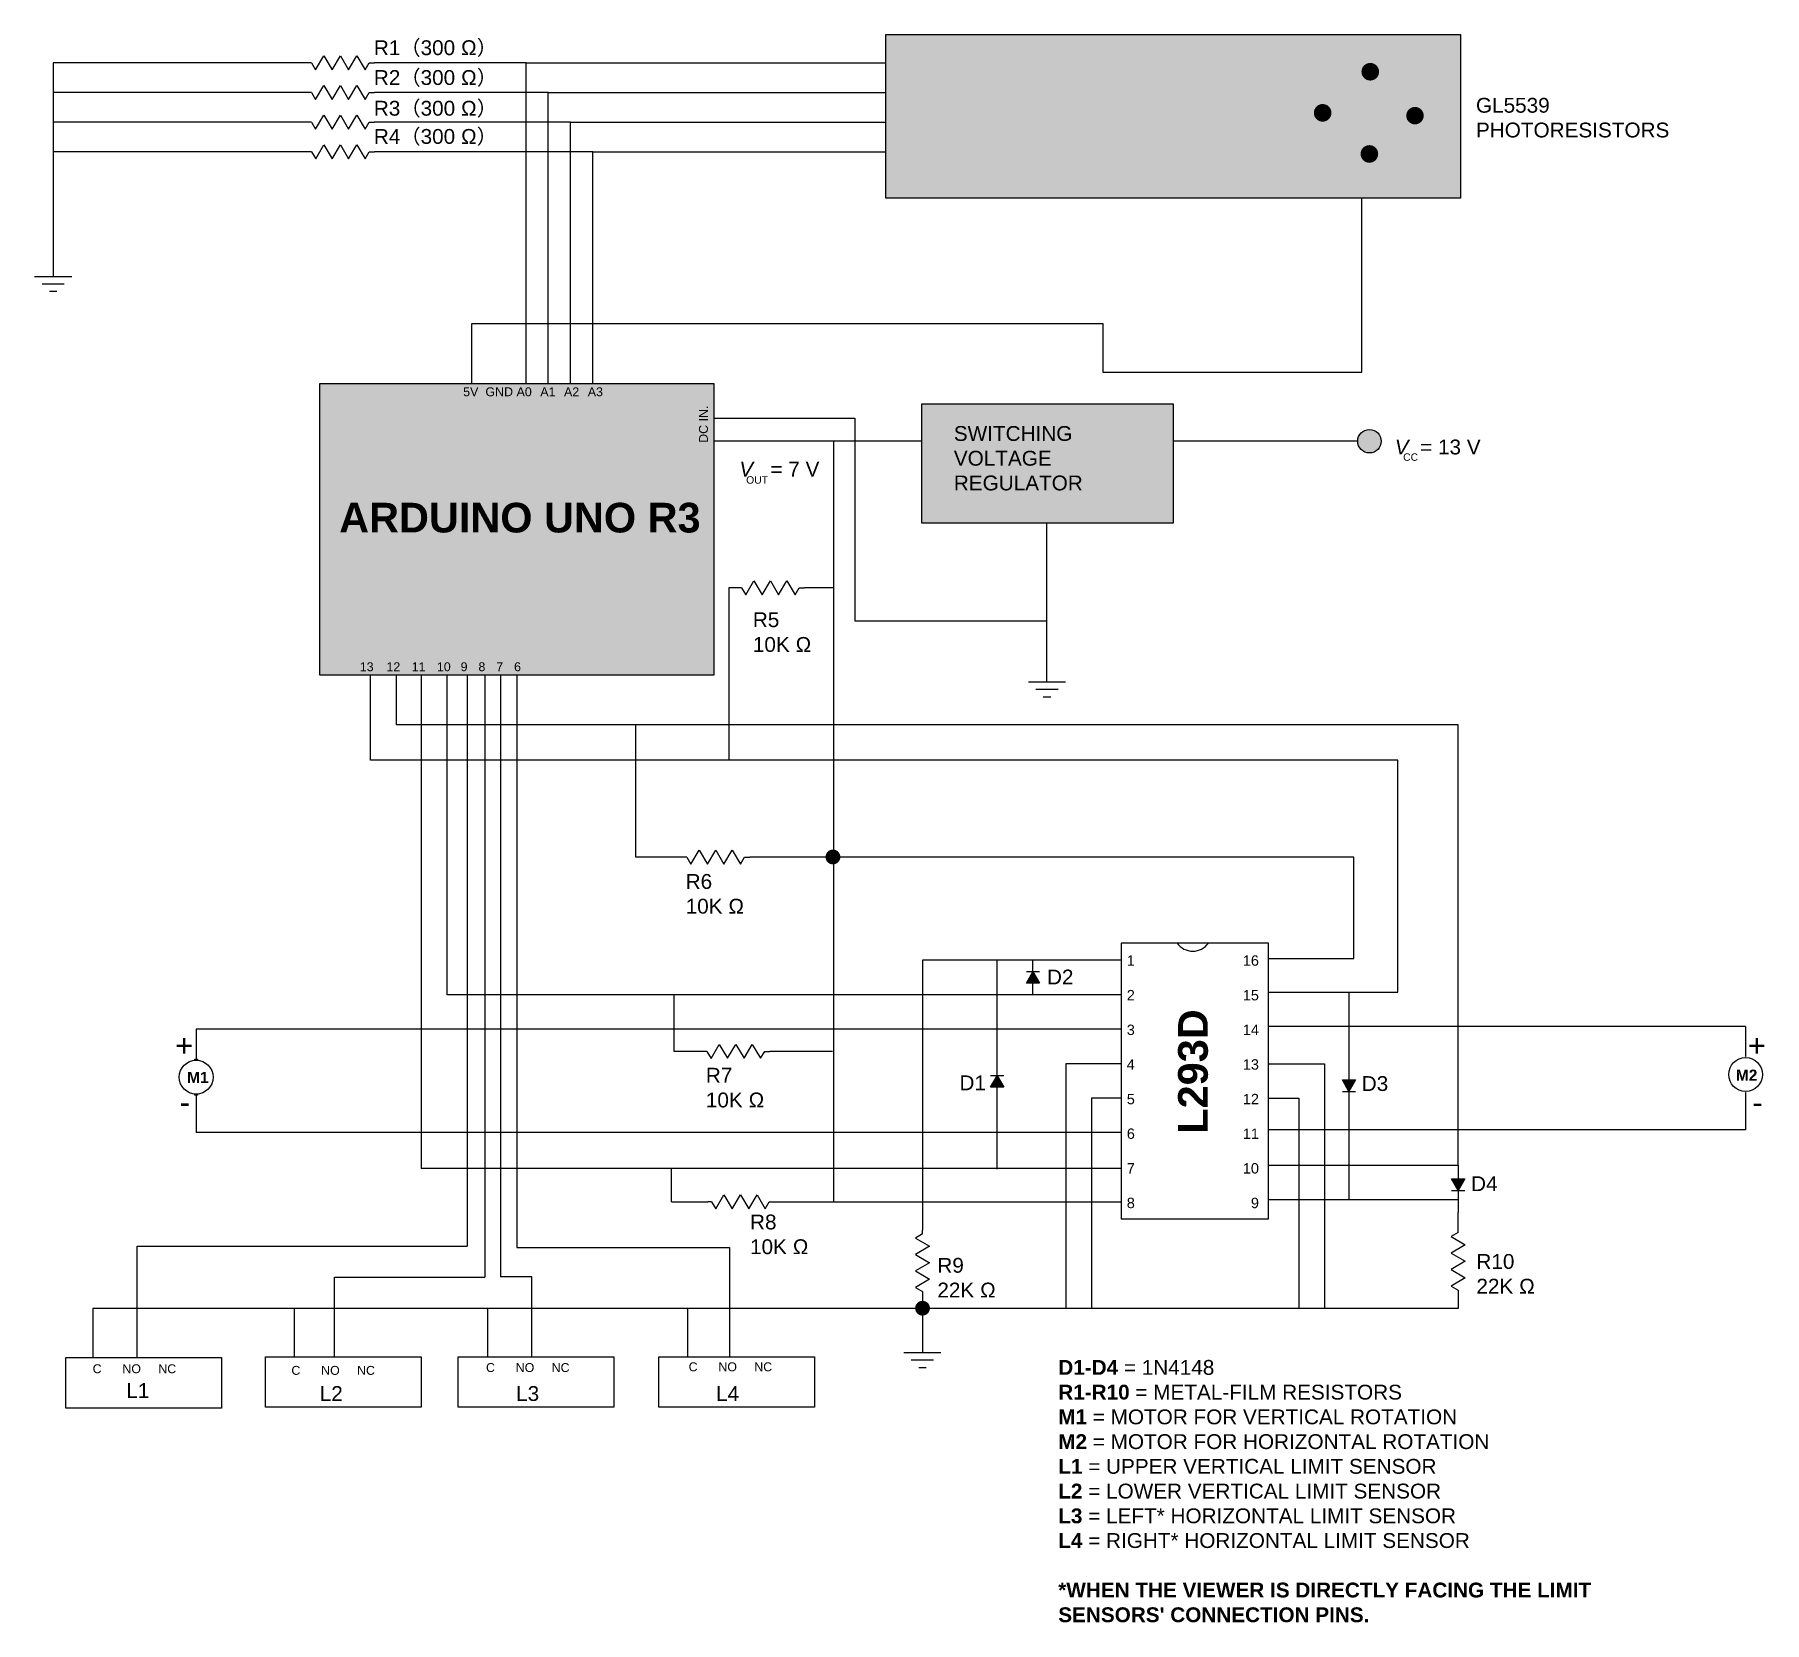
# Model space of a CAD drawing. Header units: inches. Extents: x 3.7 to 15.3, y 5.2 to 15.9.
import ezdxf

# ---------------------------------------------------------------- set-up
doc = ezdxf.new("R2010")
doc.units = ezdxf.units.IN
doc.header["$MEASUREMENT"] = 0
doc.styles.add('Annotative', font='arial.ttf')
doc.styles.add('Arial', font='arial.ttf')
doc.styles.add('Helvetica', font='Helvetica.ttf')
doc.styles.get("Standard").update_dxf_attribs({"font": 'arial.ttf'})

# ---------------------------------------------------------------- blocks, each defined once
blk = doc.blocks.new('*U6')
for p, q in [((0.114, 0.122), (0.122, 0.122)), ((0.122, 0.122), (0.122, 0.106)), ((0.122, 0.106), (0.114, 0.106))]:
    blk.add_line(p, q)
blk = doc.blocks.new('*U7')
at = {"color": 0, "linetype": 'ByBlock', "lineweight": -2, "transparency": 16777216}
for p, rotation in [((4.879, 8.838), 90), ((4.651, 8.838), 269.973755533068)]:
    blk.add_blockref('*U6', p, dxfattribs=dict(at, rotation=rotation))

msp = doc.modelspace()

# ---------------------------------------------------------------- hatches: boundary and pattern name
at = {"true_color": 0x939598}
h = msp.add_hatch(color=252, dxfattribs=at)
h.dxf.hatch_style = 1
h.paths.add_polyline_path([(13.289, 15.864), (9.415, 15.864), (9.415, 14.763), (13.289, 14.763)])
at = {"true_color": 0xf8991e}
h = msp.add_hatch(color=30, dxfattribs=at)
h.dxf.hatch_style = 1
h.paths.add_polyline_path([(12.604, 15.328), (12.286, 15.009), (12.363, 14.932), (12.682, 15.251)])
h.paths.add_polyline_path([(12.999, 15.723), (12.682, 15.405), (12.759, 15.328), (13.076, 15.645)])
h.paths.add_polyline_path([(12.682, 15.405), (12.604, 15.328), (12.682, 15.251), (12.759, 15.328)])
h.paths.add_polyline_path([(12.349, 15.738), (12.272, 15.66), (12.604, 15.328), (12.682, 15.405)])
h.paths.add_polyline_path([(12.759, 15.328), (12.682, 15.251), (12.985, 14.947), (13.063, 15.024)])
at = {"true_color": 0xfeeab9}
h = msp.add_hatch(color=254, dxfattribs=at)
h.dxf.hatch_style = 1
h.paths.add_polyline_path([(12.74, 15.614, 1), (12.621, 15.614, 1)])
h = msp.add_hatch(color=254, dxfattribs=at)
h.dxf.hatch_style = 1
h.paths.add_polyline_path([(12.419, 15.337, 1), (12.3, 15.337, 1)])
h = msp.add_hatch(color=254, dxfattribs=at)
h.dxf.hatch_style = 1
h.paths.add_polyline_path([(13.041, 15.318, 1), (12.923, 15.318, 1)])
h = msp.add_hatch(color=254, dxfattribs=at)
h.dxf.hatch_style = 1
h.paths.add_polyline_path([(12.734, 15.06, 1), (12.615, 15.06, 1)])
at = {"true_color": 0x258d93}
h = msp.add_hatch(color=137, dxfattribs=at)
h.dxf.hatch_style = 1
h.paths.add_polyline_path([(5.597, 13.51), (5.597, 11.55), (8.257, 11.55), (8.257, 13.51)])
at = {"true_color": 0x2776bb}
h = msp.add_hatch(color=152, dxfattribs=at)
h.dxf.hatch_style = 1
h.paths.add_polyline_path([(11.355, 13.374), (9.655, 13.374), (9.655, 12.574), (11.355, 12.574)])
h = msp.add_hatch(color=256)
h.dxf.hatch_style = 1
h.paths.add_polyline_path([(12.595, 13.124, 1), (12.754, 13.124, 1)])
h = msp.add_hatch(color=1)
h.dxf.hatch_style = 1
h.paths.add_polyline_path([(9.108, 10.322, 1), (9.008, 10.322, 1)])
at = {"true_color": 0x636466}
h = msp.add_hatch(color=251, dxfattribs=at)
h.dxf.hatch_style = 1
h.paths.add_polyline_path([(10.406, 9.548), (10.362, 9.471), (10.451, 9.471)])
h = msp.add_hatch(color=256)
h.dxf.hatch_style = 1
h.paths.add_polyline_path([(4.773, 8.96), (4.757, 8.96), (4.757, 8.952, -0.035221), (4.773, 8.952)])
h.paths.add_polyline_path([(4.772, 8.724, -0.035221), (4.756, 8.725), (4.756, 8.716), (4.772, 8.716)])
h = msp.add_hatch(color=256)
h.dxf.hatch_style = 1
h.paths.add_polyline_path([(15.219, 8.978), (15.203, 8.978), (15.203, 8.969, -0.035221), (15.219, 8.969)])
h.paths.add_polyline_path([(15.218, 8.742, -0.035221), (15.202, 8.742), (15.202, 8.734), (15.218, 8.734)])
h = msp.add_hatch(color=251, dxfattribs=at)
h.dxf.hatch_style = 1
h.paths.add_polyline_path([(10.165, 8.847), (10.12, 8.77), (10.209, 8.77)])
h = msp.add_hatch(color=251, dxfattribs=at)
h.dxf.hatch_style = 1
h.paths.add_polyline_path([(12.537, 8.742), (12.582, 8.819), (12.493, 8.819)])
h = msp.add_hatch(color=251, dxfattribs=at)
h.dxf.hatch_style = 1
h.paths.add_polyline_path([(13.272, 8.075), (13.317, 8.152), (13.228, 8.152)])
h = msp.add_hatch(color=256)
h.dxf.hatch_style = 1
h.paths.add_polyline_path([(9.712, 7.281, 1), (9.612, 7.281, 1)])

# ---------------------------------------------------------------- linework, layer by layer
for p, q in [((3.8, 15.675), (3.8, 14.235)), ((5.517, 15.675), (3.8, 15.675)), ((5.543, 15.675), (5.517, 15.675)), ((5.543, 15.675), (5.57, 15.627)), ((5.57, 15.627), (5.626, 15.722)), ((5.626, 15.722), (5.682, 15.627)), ((5.682, 15.627), (5.737, 15.722)), ((5.737, 15.722), (5.793, 15.627)), ((5.793, 15.627), (5.848, 15.722)), ((5.848, 15.722), (5.904, 15.627)), ((5.904, 15.627), (5.932, 15.675)), ((5.932, 15.675), (5.967, 15.675)), ((6.989, 15.675), (5.967, 15.675)), ((5.57, 15.427), (5.626, 15.522)), ((5.626, 15.522), (5.682, 15.427)), ((5.682, 15.427), (5.737, 15.522)), ((5.737, 15.522), (5.793, 15.427)), ((5.793, 15.427), (5.848, 15.522)), ((5.848, 15.522), (5.904, 15.427)), ((5.517, 15.475), (3.799, 15.475)), ((5.543, 15.475), (5.517, 15.475)), ((5.543, 15.475), (5.57, 15.427)), ((5.904, 15.427), (5.932, 15.475)), ((5.932, 15.475), (5.967, 15.475)), ((7.139, 15.475), (5.967, 15.475)), ((5.57, 15.227), (5.626, 15.322)), ((5.626, 15.322), (5.681, 15.227)), ((5.681, 15.227), (5.737, 15.322)), ((5.737, 15.322), (5.792, 15.227)), ((5.792, 15.227), (5.848, 15.322)), ((5.848, 15.322), (5.904, 15.227)), ((5.517, 15.275), (3.799, 15.275)), ((5.542, 15.275), (5.517, 15.275)), ((5.542, 15.275), (5.57, 15.227)), ((5.904, 15.227), (5.931, 15.275)), ((5.931, 15.275), (5.966, 15.275)), ((7.289, 15.275), (5.966, 15.275)), ((5.518, 15.075), (3.799, 15.075)), ((5.543, 15.075), (5.518, 15.075)), ((5.543, 15.075), (5.571, 15.027)), ((5.571, 15.027), (5.626, 15.122)), ((5.626, 15.122), (5.682, 15.027)), ((5.682, 15.027), (5.737, 15.122)), ((5.737, 15.122), (5.793, 15.027)), ((5.793, 15.027), (5.849, 15.122)), ((5.849, 15.122), (5.904, 15.027)), ((5.904, 15.027), (5.932, 15.075)), ((5.932, 15.075), (5.967, 15.075)), ((7.439, 15.075), (5.967, 15.075)), ((3.676, 14.235), (3.926, 14.235)), ((3.726, 14.185), (3.876, 14.185)), ((3.776, 14.135), (3.826, 14.135)), ((5.597, 13.51), (5.597, 11.55)), ((8.257, 13.51), (5.597, 13.51)), ((8.257, 11.55), (8.257, 13.51)), ((9.655, 13.374), (9.655, 12.574)), ((11.355, 13.374), (9.655, 13.374)), ((11.355, 12.574), (11.355, 13.374)), ((8.256, 13.279), (9.205, 13.279)), ((9.205, 13.279), (9.205, 11.914)), ((9.655, 12.574), (11.355, 12.574)), ((10.498, 12.574), (10.498, 11.502)), ((8.442, 12.136), (8.417, 12.136)), ((8.442, 12.136), (8.47, 12.089)), ((8.47, 12.089), (8.525, 12.183)), ((8.525, 12.183), (8.581, 12.089)), ((8.581, 12.089), (8.636, 12.183)), ((8.636, 12.183), (8.692, 12.089)), ((8.692, 12.089), (8.748, 12.183)), ((8.748, 12.183), (8.803, 12.089)), ((8.803, 12.089), (8.831, 12.136)), ((8.831, 12.136), (8.866, 12.136)), ((9.205, 11.914), (10.502, 11.914)), ((5.597, 11.55), (8.257, 11.55)), ((10.376, 11.502), (10.626, 11.502)), ((10.426, 11.452), (10.576, 11.452)), ((10.476, 11.402), (10.526, 11.402)), ((8.073, 10.32), (8.048, 10.32)), ((8.073, 10.32), (8.101, 10.273)), ((8.101, 10.273), (8.156, 10.368)), ((8.156, 10.368), (8.212, 10.273)), ((8.212, 10.273), (8.268, 10.368)), ((8.268, 10.368), (8.323, 10.273)), ((8.323, 10.273), (8.379, 10.368)), ((8.379, 10.368), (8.434, 10.273)), ((8.434, 10.273), (8.462, 10.32)), ((8.462, 10.32), (8.497, 10.32)), ((11, 9.742), (11, 7.884)), ((11.995, 9.742), (11, 9.742)), ((11.995, 7.884), (11.995, 9.742)), ((9.661, 9.627), (9.661, 7.807)), ((10.165, 9.627), (9.661, 9.627)), ((11, 9.627), (10.165, 9.627)), ((10.165, 8.847), (10.165, 9.627)), ((10.406, 9.548), (10.406, 9.627)), ((10.451, 9.548), (10.362, 9.548)), ((10.362, 9.471), (10.406, 9.548)), ((10.451, 9.471), (10.362, 9.471)), ((10.406, 9.548), (10.451, 9.471)), ((10.406, 9.392), (10.406, 9.47)), ((12.537, 9.407), (12.537, 8.819)), ((4.765, 9.162), (4.765, 8.96)), ((15.211, 9.179), (15.211, 8.978)), ((8.208, 9.012), (8.183, 9.012)), ((8.208, 9.012), (8.236, 8.964)), ((8.236, 8.964), (8.292, 9.059)), ((8.292, 9.059), (8.347, 8.965)), ((8.347, 8.965), (8.403, 9.059)), ((8.403, 9.059), (8.459, 8.965)), ((8.459, 8.965), (8.514, 9.059)), ((8.514, 9.059), (8.57, 8.965)), ((8.57, 8.965), (8.598, 9.012)), ((8.598, 9.012), (8.633, 9.012)), ((11, 8.929), (10.627, 8.929)), ((10.627, 8.929), (10.627, 7.28)), ((11.995, 8.929), (12.372, 8.929)), ((12.372, 8.929), (12.372, 7.28)), ((10.209, 8.847), (10.12, 8.847)), ((10.12, 8.77), (10.165, 8.847)), ((10.209, 8.77), (10.12, 8.77)), ((10.165, 8.847), (10.209, 8.77)), ((10.165, 8.219), (10.165, 8.77)), ((12.493, 8.819), (12.582, 8.819)), ((12.537, 8.742), (12.493, 8.819)), ((12.582, 8.819), (12.537, 8.742)), ((4.765, 8.716), (4.765, 8.466)), ((11, 8.697), (10.8, 8.697)), ((10.8, 8.697), (10.8, 7.28)), ((11.995, 8.697), (12.2, 8.697)), ((12.2, 8.697), (12.2, 7.28)), ((12.493, 8.742), (12.582, 8.742)), ((12.537, 8.742), (12.537, 8.013)), ((15.211, 8.734), (15.211, 8.484)), ((13.272, 8.245), (13.272, 8.152)), ((13.228, 8.152), (13.317, 8.152)), ((13.272, 8.075), (13.228, 8.152)), ((13.228, 8.075), (13.317, 8.075)), ((13.317, 8.152), (13.272, 8.075)), ((13.272, 8.075), (13.272, 8.013)), ((8.24, 7.999), (8.215, 7.999)), ((8.24, 7.999), (8.268, 7.951)), ((8.268, 7.951), (8.323, 8.046)), ((8.323, 8.046), (8.379, 7.951)), ((8.379, 7.951), (8.435, 8.046)), ((8.435, 8.046), (8.49, 7.951)), ((8.49, 7.951), (8.546, 8.046)), ((8.546, 8.046), (8.601, 7.951)), ((8.601, 7.951), (8.629, 7.999)), ((8.629, 7.999), (8.664, 7.999)), ((11.995, 8.013), (13.272, 8.013)), ((13.272, 8.013), (13.272, 7.925)), ((11, 7.884), (11.995, 7.884)), ((13.272, 7.792), (13.272, 7.925)), ((9.661, 7.782), (9.614, 7.754)), ((9.614, 7.754), (9.709, 7.699)), ((9.709, 7.699), (9.614, 7.643)), ((9.661, 7.782), (9.661, 7.807)), ((13.272, 7.792), (13.225, 7.764)), ((13.225, 7.764), (13.32, 7.708)), ((13.32, 7.708), (13.225, 7.653)), ((9.614, 7.643), (9.709, 7.587)), ((9.709, 7.587), (9.614, 7.532)), ((13.225, 7.653), (13.32, 7.597)), ((13.32, 7.597), (13.225, 7.541)), ((9.614, 7.532), (9.709, 7.476)), ((9.709, 7.476), (9.614, 7.421)), ((13.225, 7.541), (13.32, 7.486)), ((13.32, 7.486), (13.225, 7.43)), ((9.614, 7.421), (9.661, 7.393)), ((9.661, 7.393), (9.661, 7.358)), ((9.661, 7.358), (9.661, 6.982)), ((13.225, 7.43), (13.272, 7.402)), ((13.272, 7.402), (13.272, 7.367)), ((13.272, 7.367), (13.272, 7.28)), ((9.661, 7.28), (4.069, 7.28)), ((4.069, 7.28), (4.069, 6.948)), ((5.429, 6.953), (5.429, 7.28)), ((6.728, 7.281), (6.728, 6.953)), ((8.078, 7.281), (8.078, 6.953)), ((13.272, 7.28), (9.661, 7.28)), ((9.536, 6.982), (9.786, 6.982)), ((9.586, 6.932), (9.736, 6.932)), ((9.636, 6.882), (9.686, 6.882))]:
    msp.add_line(p, q)
at = {"color": 6}
for p, q in [((6.989, 13.51), (6.989, 15.675)), ((6.989, 15.675), (8.236, 15.675)), ((8.236, 15.675), (9.415, 15.675)), ((7.139, 13.51), (7.139, 15.475)), ((7.139, 15.475), (8.241, 15.475)), ((8.241, 15.475), (9.415, 15.475)), ((7.289, 13.51), (7.289, 15.275)), ((7.289, 15.275), (8.24, 15.275)), ((8.24, 15.275), (9.415, 15.275)), ((7.439, 13.51), (7.439, 15.075)), ((7.439, 15.075), (8.235, 15.075)), ((8.235, 15.075), (9.415, 15.075))]:
    msp.add_line(p, q, dxfattribs=at)
at = {"color": 1}
for p, q in [((12.624, 13.59), (12.624, 14.763)), ((6.624, 13.51), (6.624, 13.917)), ((6.624, 13.917), (10.877, 13.917)), ((10.877, 13.917), (10.877, 13.59)), ((10.877, 13.59), (12.624, 13.59)), ((8.256, 13.126), (9.655, 13.126)), ((9.061, 13.126), (9.061, 7.999)), ((11.354, 13.126), (12.594, 13.126)), ((8.357, 12.136), (8.357, 10.974)), ((8.417, 12.136), (8.357, 12.136)), ((9.06, 12.136), (8.866, 12.136)), ((7.729, 10.32), (7.729, 11.212)), ((8.048, 10.32), (7.729, 10.32)), ((12.569, 10.32), (8.497, 10.32)), ((12.569, 9.637), (12.569, 10.32)), ((11.995, 9.637), (12.569, 9.637)), ((7.987, 9.012), (7.987, 9.394)), ((8.183, 9.012), (7.987, 9.012)), ((9.055, 9.012), (8.633, 9.012)), ((7.97, 7.999), (7.97, 8.223)), ((7.97, 7.999), (8.215, 7.999)), ((8.664, 7.999), (11, 7.999))]:
    msp.add_line(p, q, dxfattribs=at)
at = {"color": 31, "true_color": 0xfecc66}
for p, q in [((5.94, 10.974), (5.94, 11.55)), ((6.116, 11.212), (6.116, 11.55)), ((6.281, 11.55), (6.281, 8.223)), ((6.457, 9.394), (6.457, 11.55)), ((13.272, 11.212), (6.116, 11.212)), ((13.272, 8.245), (13.272, 11.212)), ((12.867, 10.974), (5.94, 10.974)), ((12.867, 9.411), (12.867, 10.974)), ((10.999, 9.394), (6.457, 9.394)), ((11.995, 9.411), (12.867, 9.411)), ((11, 8.223), (6.281, 8.223)), ((11.995, 8.245), (13.272, 8.245))]:
    msp.add_line(p, q, dxfattribs=at)
at = {"color": 114, "true_color": 0x139b48}
for p, q in [((6.591, 11.55), (6.591, 7.699)), ((6.71, 11.55), (6.71, 7.491)), ((6.817, 11.55), (6.817, 7.492)), ((6.927, 11.55), (6.927, 7.691)), ((4.367, 6.948), (4.367, 7.699)), ((4.367, 7.699), (6.591, 7.699)), ((6.927, 7.691), (8.361, 7.691)), ((8.361, 7.691), (8.361, 6.953)), ((5.698, 6.953), (5.698, 7.491)), ((5.698, 7.491), (6.71, 7.491)), ((7.028, 7.492), (6.817, 7.492)), ((7.028, 6.953), (7.028, 7.492))]:
    msp.add_line(p, q, dxfattribs=at)
at = {"color": 30, "true_color": 0xf8991e}
for p, q in [((11, 9.162), (4.765, 9.162)), ((15.211, 9.179), (11.995, 9.179)), ((11, 8.466), (4.765, 8.466)), ((15.211, 8.484), (11.995, 8.484))]:
    msp.add_line(p, q, dxfattribs=at)
for points in [[(9.415, 15.864), (13.289, 15.864), (13.289, 14.763), (9.415, 14.763)], [(3.887, 6.948), (4.936, 6.948), (4.936, 6.607), (3.887, 6.607)], [(5.233, 6.953), (6.281, 6.953), (6.281, 6.613), (5.233, 6.613)], [(6.532, 6.953), (7.581, 6.953), (7.581, 6.613), (6.532, 6.613)], [(7.884, 6.953), (8.933, 6.953), (8.933, 6.613), (7.884, 6.613)]]:
    msp.add_lwpolyline(points, close=True)
at = {"color": 1}
msp.add_circle((12.675, 13.124), 0.0792, dxfattribs=at)
for centre in [(4.765, 8.838), (15.211, 8.856)]:
    msp.add_circle(centre, 0.114)
msp.add_arc((11.484, 9.816), 0.129, 215.0839, 324.8345)

# ---------------------------------------------------------------- block references
msp.add_blockref('*U7', (0, 0))

# ---------------------------------------------------------------- texts
at = {"attachment_point": 1}
for s, width, heights, insert, char_height, style in [('R1{\\fSimSun|b0|i0|c134|p2;（}300 Ω{\\fSimSun|b0|i0|c134|p2;）}', 0.94976, [0.0713], (5.963, 15.826), 0.1, 'Arial'), ('R2{\\fSimSun|b0|i0|c134|p2;（}300 Ω{\\fSimSun|b0|i0|c134|p2;）}', 0.94976, [0.0713], (5.963, 15.625), 0.1, 'Arial'), ('R3{\\fSimSun|b0|i0|c134|p2;（}300 Ω{\\fSimSun|b0|i0|c134|p2;）}', 0.94976, [0.0713], (5.963, 15.418), 0.1, 'Arial'), ('R4{\\fSimSun|b0|i0|c134|p2;（}300 Ω{\\fSimSun|b0|i0|c134|p2;）}', 0.94976, [0.0713], (5.963, 15.228), 0.1, 'Arial'), ('D2', 0.42383, [0.1], (10.501, 9.563), 0.1, 'Arial'), ('{\\fArial|b1|i0|c0|p34;M2}', 0.44337, [0], (15.145, 8.889), 0.075, 'Helvetica'), ('D1', 0.42383, [0.1], (9.911, 8.85), 0.1, 'Arial'), ('D3', 0.42383, [0.1], (12.623, 8.845), 0.1, 'Arial'), ('D4', 0.42383, [0.1], (13.36, 8.17), 0.1, 'Arial'), ("{\\fArial|b1|i0|c0|p34;D1-D4} = 1N4148\\P{\\fArial|b1|i0|c0|p34;R1-R10} = METAL-FILM RESISTORS\\P{\\fArial|b1|i0|c0|p34;M1} = MOTOR FOR VERTICAL ROTATION\\P{\\fArial|b1|i0|c0|p34;M2} = MOTOR FOR HORIZONTAL ROTATION\\P{\\fArial|b1|i0|c0|p34;L1} = UPPER VERTICAL LIMIT SENSOR\\P{\\fArial|b1|i0|c0|p34;L2} = LOWER VERTICAL LIMIT SENSOR\\P{\\fArial|b1|i0|c0|p34;L3} = LEFT* HORIZONTAL LIMIT SENSOR\\P{\\fArial|b1|i0|c0|p34;L4} = RIGHT* HORIZONTAL LIMIT SENSOR\\P\\P{\\fArial|b1|i0|c0|p34;*WHEN THE VIEWER IS DIRECTLY FACING THE LIMIT SENSORS' CONNECTION PINS.}", 3.7261, [2.011], (10.577, 6.932), 0.1, 'Arial'), ('L1', 0.5001, [0], (4.294, 6.776), 0.1, 'Arial'), ('L2', 0.5001, [0], (5.598, 6.756), 0.1, 'Arial'), ('L3', 0.5001, [0], (6.922, 6.756), 0.1, 'Arial'), ('L4', 0.5001, [0], (8.27, 6.756), 0.1, 'Arial')]:
    msp.add_mtext_dynamic_manual_height_columns(s, width=width, gutter_width=1, heights=heights, dxfattribs=dict(at, insert=insert, char_height=char_height, style=style))
for s, width, heights, insert, char_height, attachment_point in [('GL5539\\PPHOTORESISTORS', 1.29449, [0.577], (13.393, 15.438), 0.1, 1), ('5V', 0.50826, [0], (6.565, 13.487), 0.06, 1), ('GND', 0.50826, [0], (6.715, 13.487), 0.06, 1), ('A0', 0.50826, [0], (6.925, 13.487), 0.06, 1), ('A1', 0.50826, [0], (7.085, 13.487), 0.06, 1), ('A2', 0.50826, [0], (7.245, 13.487), 0.06, 1), ('A3', 0.50826, [0], (7.405, 13.487), 0.06, 1), ('SWITCHING VOLTAGE REGULATOR', 1.29314, [0.484], (9.873, 13.226), 0.1, 1), ('{\\fHelvetica|b0|i1|c0|p2;V}  = 13 V', 1.33234, [0.224], (12.846, 13.135), 0.1, 1), ('{\\fHelvetica|b0|i1|c0|p2;V}   = 7 V', 1.33234, [0.224], (8.427, 12.986), 0.1, 1), ('CC', 0.4564, [0], (12.902, 13.042), 0.05, 1), ('OUT', 0.4564, [0], (8.473, 12.888), 0.05, 1), ('{\\fArial|b1|i0|c0|p34;ARDUINO UNO R3}', 2.43988, [0.682], (5.729, 12.709), 0.2, 1), ('R5\\P10K Ω', 0.48286, [0.303], (8.518, 11.971), 0.1, 1), ('13', 0.45297, [0], (5.868, 11.634), 0.06, 1), ('12', 0.45297, [0], (6.048, 11.634), 0.06, 1), ('11', 0.45297, [0], (6.218, 11.634), 0.06, 1), ('10', 0.45297, [0], (6.388, 11.634), 0.06, 1), ('9', 0.45297, [0], (6.548, 11.634), 0.06, 1), ('8', 0.45297, [0], (6.668, 11.634), 0.06, 1), ('7', 0.45297, [0], (6.788, 11.634), 0.06, 1), ('6', 0.45297, [0], (6.908, 11.634), 0.06, 1), ('R6\\P10K Ω', 0.51669, [0.366], (8.065, 10.207), 0.1, 1), ('1\\P\\P2\\P\\P3\\P\\P4\\P\\P5\\P\\P6\\P\\P7\\P\\P8', 0.47393, [0], (11.039, 9.659), 0.07, 1), ('16\\P\\P15\\P\\P14\\P\\P13\\P\\P12\\P\\P11\\P\\P10\\P\\P9', 0.47393, [0], (11.93, 9.659), 0.07, 3), ('R7\\P10K Ω', 0.48855, [0.32], (8.201, 8.901), 0.1, 1), ('R8\\P10K Ω', 0.50404, [0.293], (8.499, 7.912), 0.1, 1), ('R9\\P22K Ω', 0.4905, [0.276], (9.762, 7.62), 0.1, 1), ('R10\\P22K Ω', 0.498, [0.32], (13.396, 7.646), 0.1, 1), ('C      NO     NC', 0.94626, [0.113], (4.067, 6.903), 0.06, 1), ('C      NO     NC', 0.94626, [0.113], (5.407, 6.892), 0.06, 1), ('C      NO     NC', 0.94626, [0.113], (6.719, 6.911), 0.06, 1), ('C      NO     NC', 0.94626, [0.113], (8.085, 6.916), 0.06, 1)]:
    msp.add_mtext_dynamic_manual_height_columns(s, width=width, gutter_width=1, heights=heights, dxfattribs=dict(insert=insert, char_height=char_height, attachment_point=attachment_point))
at = {"insert": (8.155, 13.113), "char_height": 0.06, "width": 0.62118, "attachment_point": 1, "rotation": 90, "style": 'Annotative'}
msp.add_mtext('DC IN.', dxfattribs=at)
at = {"insert": (11.385, 8.457), "char_height": 0.2, "attachment_point": 1, "rotation": 90}
msp.add_mtext_dynamic_manual_height_columns('{\\fArial|b1|i0|c0|p34;L293D}', width=1.09334, gutter_width=1, heights=[0.233], dxfattribs=at)
at = {"attachment_point": 1, "style": 'Annotative'}
for s, insert, char_height, width in [('+', (4.623, 9.127), 0.15, 0.46253), ('+', (15.226, 9.127), 0.15, 0.46253), ('{\\fArial|b1|i0|c0|p34;M1}', (4.704, 8.874), 0.075, 0.44337), ('-', (4.653, 8.745), 0.15, 0.46253), ('-', (15.256, 8.744), 0.15, 0.46253)]:
    msp.add_mtext(s, dxfattribs=dict(at, insert=insert, char_height=char_height, width=width))

doc.saveas('drawing.dxf')
